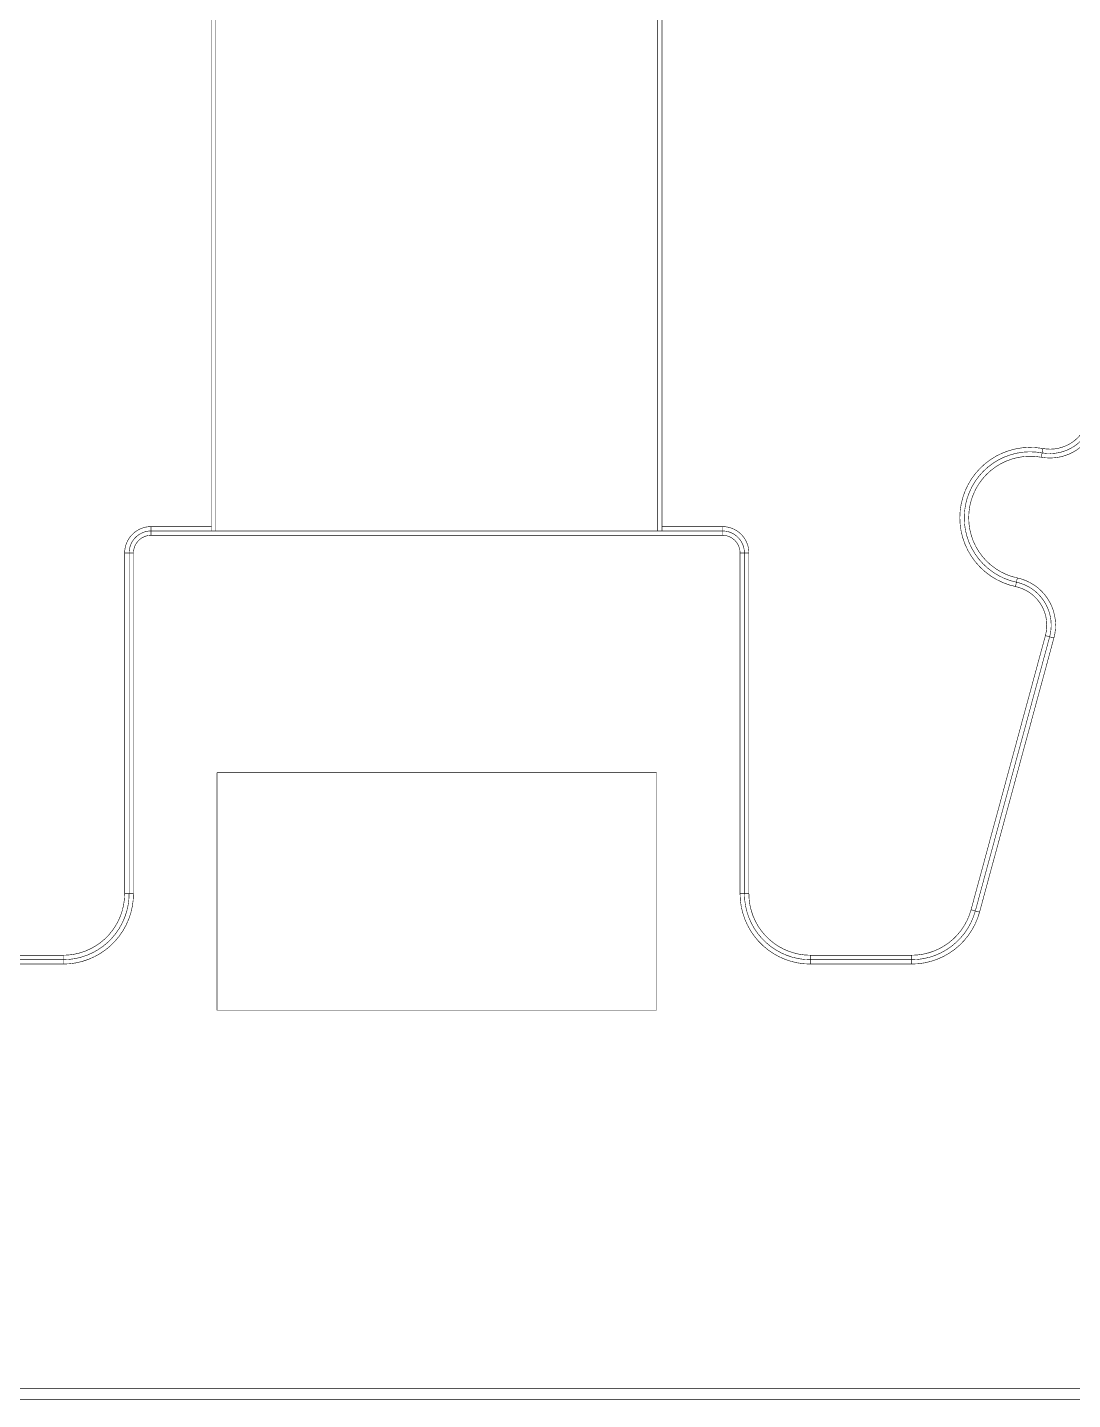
# Model space of a CAD drawing. Header units: inches. Extents: x 0 to 35.2, y -0.7 to 15.9.
# Drawn here: x 23.696 to 24.632, y 2.461 to 3.69 of the extents above; entities that cross this region are included whole.
import ezdxf

# ---------------------------------------------------------------- set-up
doc = ezdxf.new("R2010")
doc.units = ezdxf.units.IN
doc.header["$MEASUREMENT"] = 0
doc.layers.add('Dimensions', color=6, linetype='Continuous')

msp = doc.modelspace()

# ---------------------------------------------------------------- linework, layer by layer
at = {"layer": 'Dimensions', "const_width": 0.0005}
for points in [[(23.8608, 3.2428), (23.8608, 4.8098)], [(23.8647, 3.2389), (23.8647, 4.8098)], [(24.2604, 3.2389), (24.2604, 4.8098)], [(24.2643, 3.2428), (24.2643, 4.8098)], [(24.604, 3.3049), (24.6047, 3.3088)], [(24.6047, 3.3088), (24.6054, 3.3127)], [(23.8067, 3.2389), (23.8067, 3.2428)], [(23.8067, 3.2428), (23.8608, 3.2428)], [(23.8067, 3.235), (23.8067, 3.2389)], [(23.8067, 3.2389), (24.3185, 3.2389)], [(23.8067, 3.235), (24.3185, 3.235)], [(23.8608, 3.2389), (23.8608, 3.2428)], [(24.2643, 3.2428), (24.3185, 3.2428)], [(24.2643, 3.2389), (24.2643, 3.2428)], [(24.3185, 3.2389), (24.3185, 3.2428)], [(24.3185, 3.235), (24.3185, 3.2389)], [(23.783, 2.9141), (23.783, 3.2192)], [(23.783, 3.2192), (23.787, 3.2192)], [(23.787, 2.9141), (23.787, 3.2192)], [(23.787, 3.2192), (23.7909, 3.2192)], [(23.7909, 2.9141), (23.7909, 3.2192)], [(24.3342, 2.9141), (24.3342, 3.2192)], [(24.3342, 3.2192), (24.3381, 3.2192)], [(24.3381, 2.9141), (24.3381, 3.2192)], [(24.3381, 3.2192), (24.3421, 3.2192)], [(24.3421, 2.9141), (24.3421, 3.2192)], [(24.5817, 3.193), (24.5826, 3.1968)], [(24.5809, 3.1891), (24.5817, 3.193)], [(24.5411, 2.8997), (24.6077, 3.1452)], [(24.6077, 3.1452), (24.6115, 3.1441)], [(24.5449, 2.8986), (24.6115, 3.1441)], [(24.5487, 2.8976), (24.6153, 3.1431)], [(24.6115, 3.1441), (24.6153, 3.1431)], [(23.8657, 3.0224), (24.2594, 3.0224)], [(23.8657, 2.8098), (23.8657, 3.0224)], [(24.2594, 2.8098), (24.2594, 3.0224)], [(23.783, 2.9141), (23.787, 2.9141)], [(23.787, 2.9141), (23.7909, 2.9141)], [(24.3342, 2.9141), (24.3381, 2.9141)], [(24.3381, 2.9141), (24.3421, 2.9141)], [(24.5411, 2.8997), (24.5449, 2.8986)], [(24.5449, 2.8986), (24.5487, 2.8976)], [(23.6372, 2.859), (23.7279, 2.859)], [(23.6372, 2.855), (23.7279, 2.855)], [(23.6372, 2.8511), (23.7279, 2.8511)], [(23.7279, 2.855), (23.7279, 2.859)], [(23.7279, 2.8511), (23.7279, 2.855)], [(24.3972, 2.855), (24.3972, 2.859)], [(24.3972, 2.859), (24.4879, 2.859)], [(24.3972, 2.855), (24.4879, 2.855)], [(24.3972, 2.8511), (24.3972, 2.855)], [(24.3972, 2.8511), (24.4879, 2.8511)], [(24.4879, 2.855), (24.4879, 2.859)], [(24.4879, 2.8511), (24.4879, 2.855)], [(23.8657, 2.8098), (24.2594, 2.8098)], [(22.4031, 2.4713), (25.722, 2.4713)], [(23.2122, 2.4614), (24.913, 2.4614)]]:
    msp.add_lwpolyline(points, dxfattribs=at)
for points in [[(24.6551, 3.3475, -0.468273), (24.604, 3.3049)], [(24.6511, 3.3475, -0.468273), (24.6047, 3.3088)], [(24.6472, 3.3475, -0.468273), (24.6054, 3.3127)], [(24.5809, 3.1891, -0.985528), (24.6054, 3.3127)], [(24.5817, 3.193, -0.985528), (24.6047, 3.3088)], [(24.5826, 3.1968, -0.985528), (24.604, 3.3049)], [(23.783, 3.2192, -0.414214), (23.8067, 3.2428)], [(23.787, 3.2192, -0.414214), (23.8067, 3.2389)], [(23.7909, 3.2192, -0.414214), (23.8067, 3.235)], [(24.3185, 3.2428, -0.414214), (24.3421, 3.2192)], [(24.3185, 3.2389, -0.414214), (24.3381, 3.2192)], [(24.3185, 3.235, -0.414214), (24.3342, 3.2192)], [(24.5826, 3.1968, -0.430405), (24.6153, 3.1431)], [(24.5809, 3.1891, -0.430405), (24.6077, 3.1452)], [(24.5817, 3.193, -0.430405), (24.6115, 3.1441)], [(23.7909, 2.9141, -0.414214), (23.7279, 2.8511)], [(23.787, 2.9141, -0.414214), (23.7279, 2.855)], [(23.783, 2.9141, -0.414214), (23.7279, 2.859)], [(24.3972, 2.8511, -0.414214), (24.3342, 2.9141)], [(24.3972, 2.855, -0.414214), (24.3381, 2.9141)], [(24.3972, 2.859, -0.414214), (24.3421, 2.9141)], [(24.5411, 2.8997, -0.338533), (24.4879, 2.859)], [(24.5449, 2.8986, -0.338533), (24.4879, 2.855)], [(24.5487, 2.8976, -0.338533), (24.4879, 2.8511)]]:
    msp.add_lwpolyline(points, format="xyb", dxfattribs=at)
at = {"layer": 'Dimensions', "const_width": 0.00025}
for points in [[(24.6039, 3.3049, 1), (24.6041, 3.3049, 1)], [(24.6039, 3.3049, 1), (24.6041, 3.3049, 1)], [(24.6039, 3.3049, 1), (24.6041, 3.3049, 1)], [(24.6046, 3.3088, 1), (24.6048, 3.3088, 1)], [(24.6046, 3.3088, 1), (24.6048, 3.3088, 1)], [(24.6046, 3.3088, 1), (24.6048, 3.3088, 1)], [(24.6046, 3.3088, 1), (24.6048, 3.3088, 1)], [(24.6053, 3.3127, 1), (24.6055, 3.3127, 1)], [(24.6053, 3.3127, 1), (24.6055, 3.3127, 1)], [(24.6053, 3.3127, 1), (24.6055, 3.3127, 1)], [(23.8065, 3.2428, 1), (23.8068, 3.2428, 1)], [(23.8065, 3.2428, 1), (23.8068, 3.2428, 1)], [(23.8065, 3.2428, 1), (23.8068, 3.2428, 1)], [(23.8065, 3.2389, 1), (23.8068, 3.2389, 1)], [(23.8065, 3.2389, 1), (23.8068, 3.2389, 1)], [(23.8065, 3.2389, 1), (23.8068, 3.2389, 1)], [(23.8065, 3.2389, 1), (23.8068, 3.2389, 1)], [(23.8065, 3.235, 1), (23.8068, 3.235, 1)], [(23.8065, 3.235, 1), (23.8068, 3.235, 1)], [(23.8065, 3.235, 1), (23.8068, 3.235, 1)], [(23.8607, 3.2428, 1), (23.8609, 3.2428, 1)], [(23.8607, 3.2428, 1), (23.8609, 3.2428, 1)], [(23.8607, 3.2428, 1), (23.8609, 3.2428, 1)], [(23.8607, 3.2389, 1), (23.8609, 3.2389, 1)], [(23.8646, 3.2389, 1), (23.8648, 3.2389, 1)], [(24.2603, 3.2389, 1), (24.2605, 3.2389, 1)], [(24.2642, 3.2428, 1), (24.2645, 3.2428, 1)], [(24.2642, 3.2428, 1), (24.2645, 3.2428, 1)], [(24.2642, 3.2428, 1), (24.2645, 3.2428, 1)], [(24.2642, 3.2389, 1), (24.2645, 3.2389, 1)], [(24.3183, 3.2428, 1), (24.3186, 3.2428, 1)], [(24.3183, 3.2428, 1), (24.3186, 3.2428, 1)], [(24.3183, 3.2428, 1), (24.3186, 3.2428, 1)], [(24.3183, 3.2389, 1), (24.3186, 3.2389, 1)], [(24.3183, 3.2389, 1), (24.3186, 3.2389, 1)], [(24.3183, 3.2389, 1), (24.3186, 3.2389, 1)], [(24.3183, 3.2389, 1), (24.3186, 3.2389, 1)], [(24.3183, 3.235, 1), (24.3186, 3.235, 1)], [(24.3183, 3.235, 1), (24.3186, 3.235, 1)], [(24.3183, 3.235, 1), (24.3186, 3.235, 1)], [(23.7829, 3.2192, 1), (23.7832, 3.2192, 1)], [(23.7829, 3.2192, 1), (23.7832, 3.2192, 1)], [(23.7829, 3.2192, 1), (23.7832, 3.2192, 1)], [(23.7868, 3.2192, 1), (23.7871, 3.2192, 1)], [(23.7868, 3.2192, 1), (23.7871, 3.2192, 1)], [(23.7868, 3.2192, 1), (23.7871, 3.2192, 1)], [(23.7868, 3.2192, 1), (23.7871, 3.2192, 1)], [(23.7908, 3.2192, 1), (23.791, 3.2192, 1)], [(23.7908, 3.2192, 1), (23.791, 3.2192, 1)], [(23.7908, 3.2192, 1), (23.791, 3.2192, 1)], [(24.3341, 3.2192, 1), (24.3343, 3.2192, 1)], [(24.3341, 3.2192, 1), (24.3343, 3.2192, 1)], [(24.3341, 3.2192, 1), (24.3343, 3.2192, 1)], [(24.338, 3.2192, 1), (24.3383, 3.2192, 1)], [(24.338, 3.2192, 1), (24.3383, 3.2192, 1)], [(24.338, 3.2192, 1), (24.3383, 3.2192, 1)], [(24.338, 3.2192, 1), (24.3383, 3.2192, 1)], [(24.342, 3.2192, 1), (24.3422, 3.2192, 1)], [(24.342, 3.2192, 1), (24.3422, 3.2192, 1)], [(24.342, 3.2192, 1), (24.3422, 3.2192, 1)], [(24.5824, 3.1968, 1), (24.5827, 3.1968, 1)], [(24.5824, 3.1968, 1), (24.5827, 3.1968, 1)], [(24.5824, 3.1968, 1), (24.5827, 3.1968, 1)], [(24.5808, 3.1891, 1), (24.581, 3.1891, 1)], [(24.5808, 3.1891, 1), (24.581, 3.1891, 1)], [(24.5808, 3.1891, 1), (24.581, 3.1891, 1)], [(24.5816, 3.193, 1), (24.5819, 3.193, 1)], [(24.5816, 3.193, 1), (24.5819, 3.193, 1)], [(24.5816, 3.193, 1), (24.5819, 3.193, 1)], [(24.5816, 3.193, 1), (24.5819, 3.193, 1)], [(24.6076, 3.1452, 1), (24.6078, 3.1452, 1)], [(24.6076, 3.1452, 1), (24.6078, 3.1452, 1)], [(24.6076, 3.1452, 1), (24.6078, 3.1452, 1)], [(24.6114, 3.1441, 1), (24.6116, 3.1441, 1)], [(24.6114, 3.1441, 1), (24.6116, 3.1441, 1)], [(24.6114, 3.1441, 1), (24.6116, 3.1441, 1)], [(24.6114, 3.1441, 1), (24.6116, 3.1441, 1)], [(24.6152, 3.1431, 1), (24.6154, 3.1431, 1)], [(24.6152, 3.1431, 1), (24.6154, 3.1431, 1)], [(24.6152, 3.1431, 1), (24.6154, 3.1431, 1)], [(23.8656, 3.0224, 1), (23.8658, 3.0224, 1)], [(23.8656, 3.0224, 1), (23.8658, 3.0224, 1)], [(24.2593, 3.0224, 1), (24.2595, 3.0224, 1)], [(24.2593, 3.0224, 1), (24.2595, 3.0224, 1)], [(23.7829, 2.9141, 1), (23.7832, 2.9141, 1)], [(23.7829, 2.9141, 1), (23.7832, 2.9141, 1)], [(23.7829, 2.9141, 1), (23.7832, 2.9141, 1)], [(23.7868, 2.9141, 1), (23.7871, 2.9141, 1)], [(23.7868, 2.9141, 1), (23.7871, 2.9141, 1)], [(23.7868, 2.9141, 1), (23.7871, 2.9141, 1)], [(23.7868, 2.9141, 1), (23.7871, 2.9141, 1)], [(23.7908, 2.9141, 1), (23.791, 2.9141, 1)], [(23.7908, 2.9141, 1), (23.791, 2.9141, 1)], [(23.7908, 2.9141, 1), (23.791, 2.9141, 1)], [(24.3341, 2.9141, 1), (24.3343, 2.9141, 1)], [(24.3341, 2.9141, 1), (24.3343, 2.9141, 1)], [(24.3341, 2.9141, 1), (24.3343, 2.9141, 1)], [(24.338, 2.9141, 1), (24.3383, 2.9141, 1)], [(24.338, 2.9141, 1), (24.3383, 2.9141, 1)], [(24.338, 2.9141, 1), (24.3383, 2.9141, 1)], [(24.338, 2.9141, 1), (24.3383, 2.9141, 1)], [(24.342, 2.9141, 1), (24.3422, 2.9141, 1)], [(24.342, 2.9141, 1), (24.3422, 2.9141, 1)], [(24.342, 2.9141, 1), (24.3422, 2.9141, 1)], [(24.5409, 2.8997, 1), (24.5412, 2.8997, 1)], [(24.5409, 2.8997, 1), (24.5412, 2.8997, 1)], [(24.5409, 2.8997, 1), (24.5412, 2.8997, 1)], [(24.5447, 2.8986, 1), (24.545, 2.8986, 1)], [(24.5447, 2.8986, 1), (24.545, 2.8986, 1)], [(24.5447, 2.8986, 1), (24.545, 2.8986, 1)], [(24.5447, 2.8986, 1), (24.545, 2.8986, 1)], [(24.5485, 2.8976, 1), (24.5488, 2.8976, 1)], [(24.5485, 2.8976, 1), (24.5488, 2.8976, 1)], [(24.5485, 2.8976, 1), (24.5488, 2.8976, 1)], [(23.7278, 2.859, 1), (23.728, 2.859, 1)], [(23.7278, 2.859, 1), (23.728, 2.859, 1)], [(23.7278, 2.859, 1), (23.728, 2.859, 1)], [(23.7278, 2.855, 1), (23.728, 2.855, 1)], [(23.7278, 2.855, 1), (23.728, 2.855, 1)], [(23.7278, 2.855, 1), (23.728, 2.855, 1)], [(23.7278, 2.855, 1), (23.728, 2.855, 1)], [(23.7278, 2.8511, 1), (23.728, 2.8511, 1)], [(23.7278, 2.8511, 1), (23.728, 2.8511, 1)], [(23.7278, 2.8511, 1), (23.728, 2.8511, 1)], [(24.3971, 2.859, 1), (24.3973, 2.859, 1)], [(24.3971, 2.859, 1), (24.3973, 2.859, 1)], [(24.3971, 2.859, 1), (24.3973, 2.859, 1)], [(24.3971, 2.855, 1), (24.3973, 2.855, 1)], [(24.3971, 2.855, 1), (24.3973, 2.855, 1)], [(24.3971, 2.855, 1), (24.3973, 2.855, 1)], [(24.3971, 2.855, 1), (24.3973, 2.855, 1)], [(24.3971, 2.8511, 1), (24.3973, 2.8511, 1)], [(24.3971, 2.8511, 1), (24.3973, 2.8511, 1)], [(24.3971, 2.8511, 1), (24.3973, 2.8511, 1)], [(24.4877, 2.859, 1), (24.488, 2.859, 1)], [(24.4877, 2.859, 1), (24.488, 2.859, 1)], [(24.4877, 2.859, 1), (24.488, 2.859, 1)], [(24.4877, 2.855, 1), (24.488, 2.855, 1)], [(24.4877, 2.855, 1), (24.488, 2.855, 1)], [(24.4877, 2.855, 1), (24.488, 2.855, 1)], [(24.4877, 2.855, 1), (24.488, 2.855, 1)], [(24.4877, 2.8511, 1), (24.488, 2.8511, 1)], [(24.4877, 2.8511, 1), (24.488, 2.8511, 1)], [(24.4877, 2.8511, 1), (24.488, 2.8511, 1)], [(23.8656, 2.8098, 1), (23.8658, 2.8098, 1)], [(23.8656, 2.8098, 1), (23.8658, 2.8098, 1)], [(24.2593, 2.8098, 1), (24.2595, 2.8098, 1)], [(24.2593, 2.8098, 1), (24.2595, 2.8098, 1)]]:
    msp.add_lwpolyline(points, format="xyb", close=True, dxfattribs=at)

doc.saveas('drawing.dxf')
